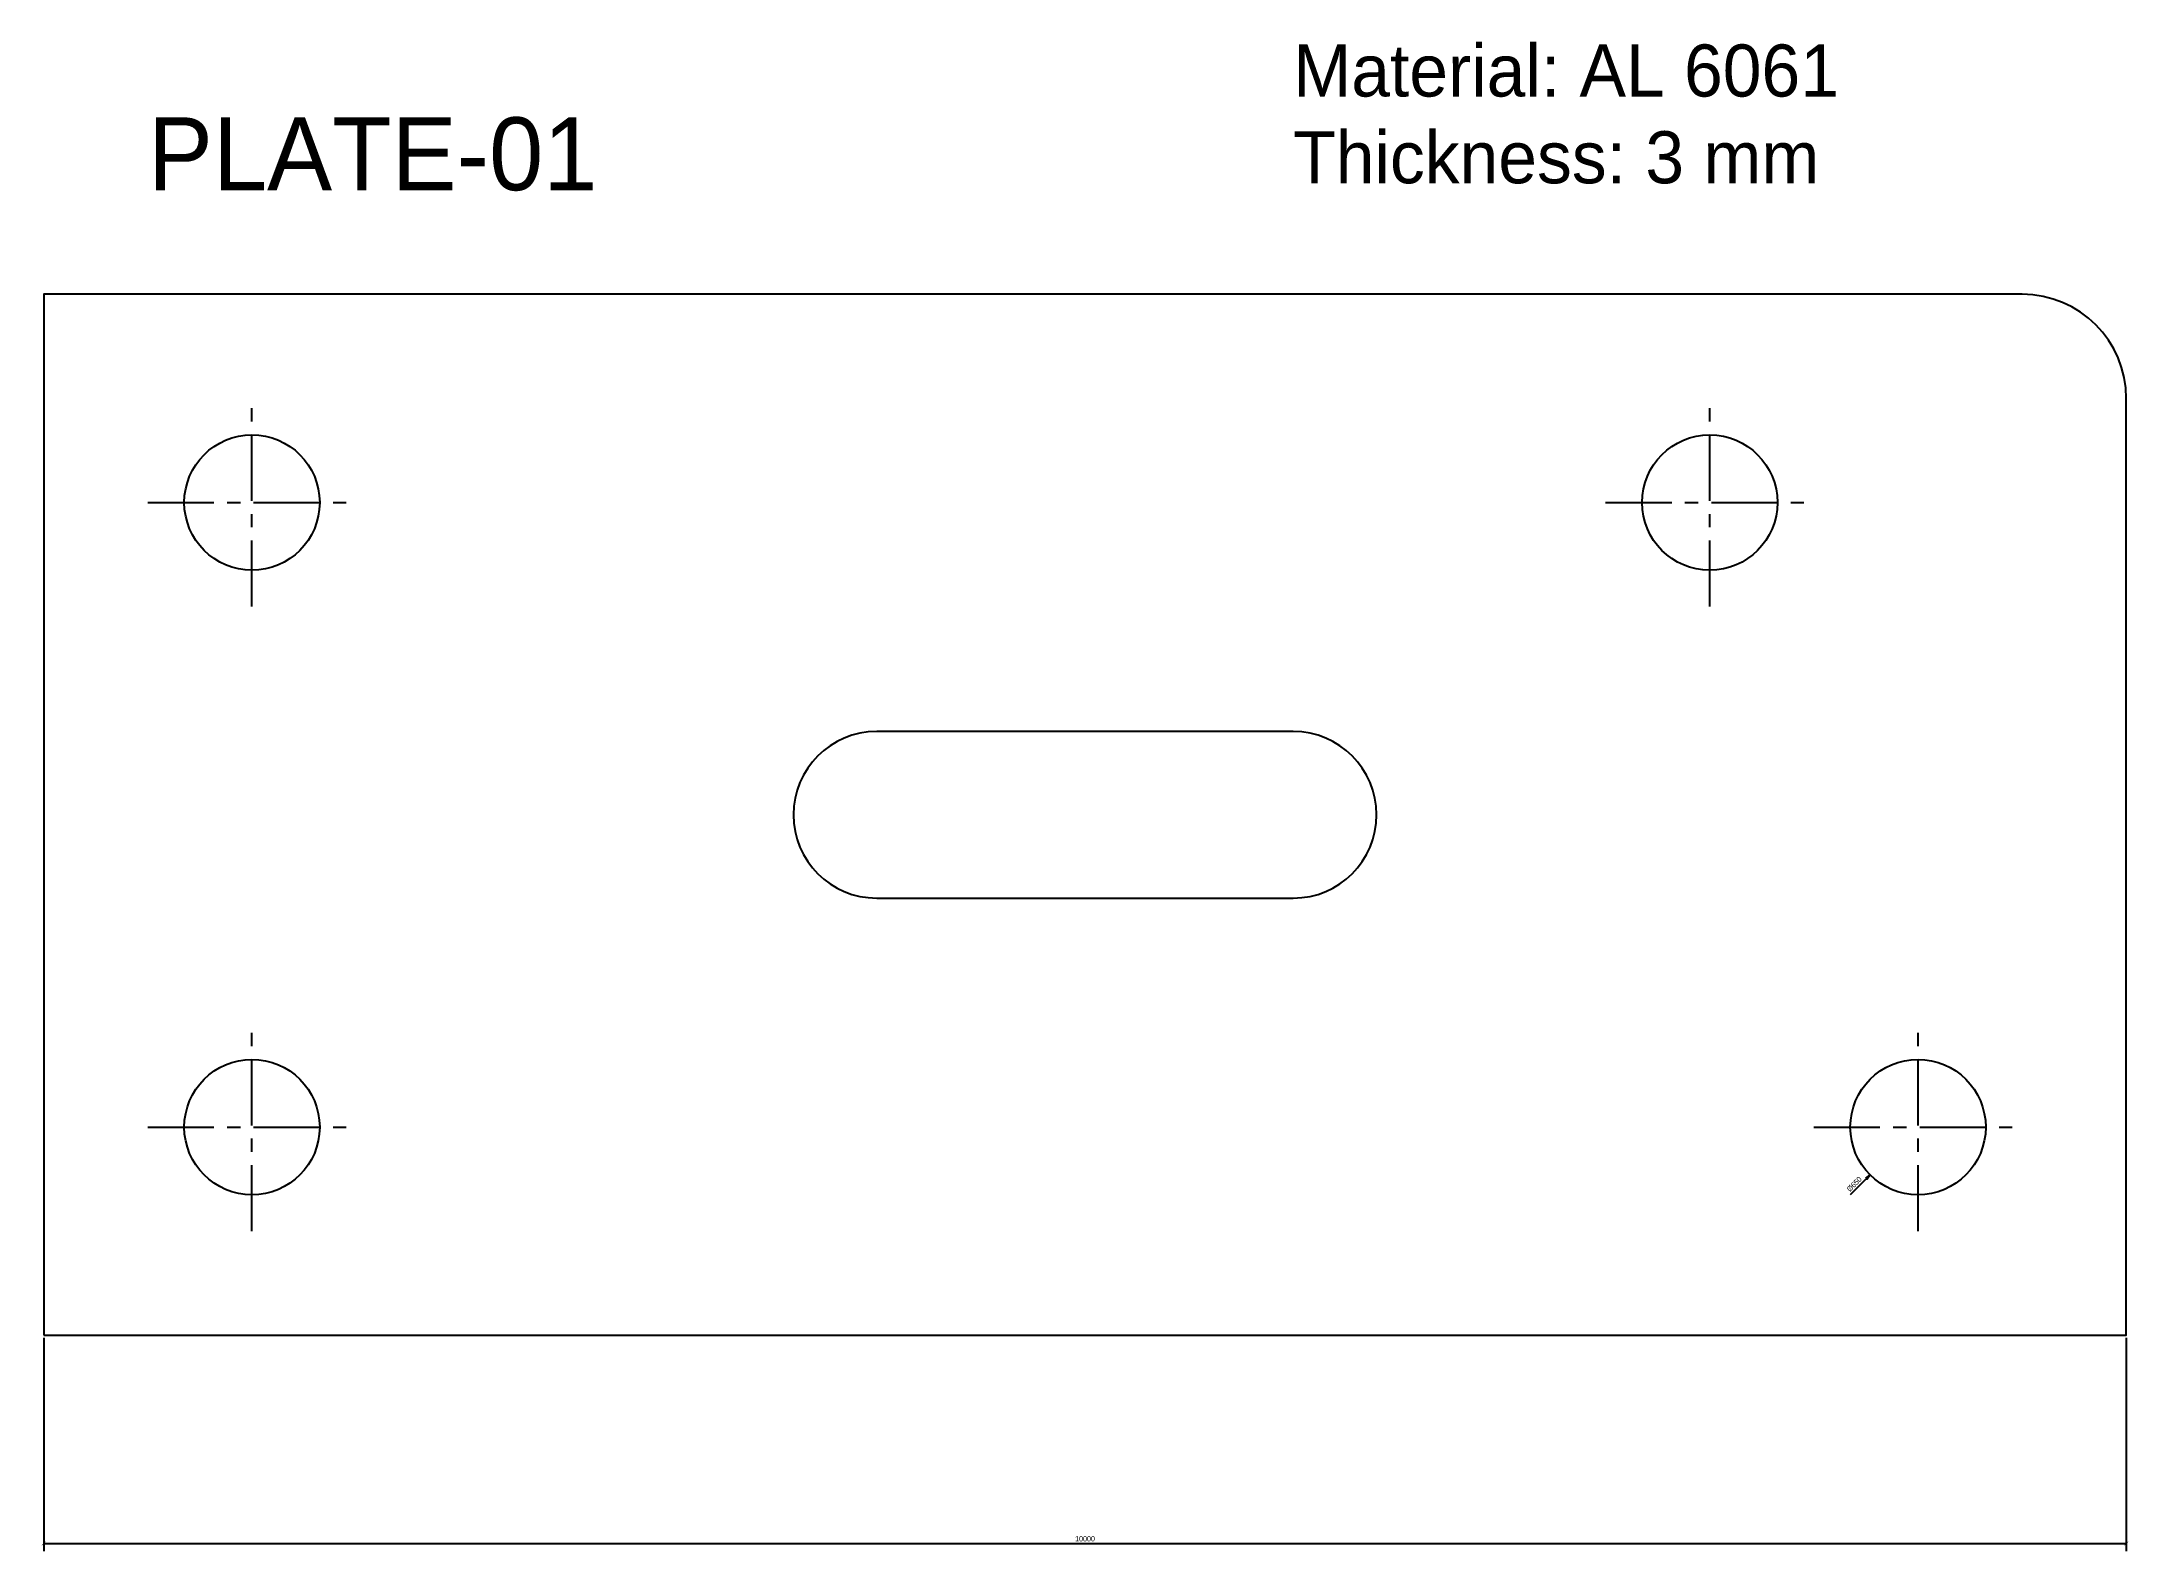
# Model space of a CAD drawing. Header units: millimetres. Extents: x 0 to 100, y -10 to 62.
import ezdxf

# ---------------------------------------------------------------- set-up
doc = ezdxf.new("R2010")
doc.units = ezdxf.units.MM
doc.linetypes.add('CENTER', pattern=[5.08, 3.175, -0.635, 0.635, -0.635])
for name, color, linetype in [('CENTER', 2, 'CENTER'), ('DIMS', 3, 'Continuous'), ('HOLES', 1, 'Continuous'), ('OUTLINE', 7, 'Continuous'), ('SLOT', 5, 'Continuous'), ('TEXT', 4, 'Continuous')]:
    doc.layers.add(name, color=color, linetype=linetype)
doc.styles.add('OpenSansCondensed-Light', font='OpenSansCondensed-Light.ttf')
doc.dimstyles.new('EZ_RADIUS', dxfattribs={"dimtxt": 0.25, "dimasz": 0.25, "dimexe": 0.375, "dimexo": 0.125, "dimgap": 0.1, "dimtad": 1, "dimlfac": 100, "dimzin": 12, "dimdsep": 46, "dimtxsty": 'OpenSansCondensed-Light', "dimblk": 'CLOSEDBLANK', "dimcen": 0, "dimazin": 3, "dimtfac": 0.5, "dimtofl": 0, "dimtmove": 1, "dimatfit": 3})
doc.dimstyles.new('EZDXF', dxfattribs={"dimtxt": 0.25, "dimasz": 0.175, "dimexe": 0.375, "dimexo": 0.125, "dimgap": 0.1, "dimtad": 1, "dimlfac": 100, "dimzin": 12, "dimdsep": 46, "dimtxsty": 'OpenSansCondensed-Light', "dimblk": 'ARCHTICK', "dimcen": 2.5, "dimazin": 3, "dimtfac": 0.5, "dimtmove": 2, "dimatfit": 3})

# ---------------------------------------------------------------- blocks, each defined once
blk = doc.blocks.new('_ARCHTICK')
at = {"color": 0, "linetype": 'BYBLOCK', "const_width": 0.15}
blk.add_lwpolyline([(-0.5, -0.5), (0.5, 0.5)], dxfattribs=at)
blk = doc.blocks.new('_CLOSEDBLANK')
at = {"color": 0, "linetype": 'BYBLOCK'}
blk.add_lwpolyline([(-1, 0.16), (0, 0), (-1, -0.16)], close=True, dxfattribs=at)
blk = doc.blocks.new('*D2')
blk.add_line((87.53, 7.53), (86.75, 6.75))
at = {"layer": 'Defpoints'}
for p in [(90, 10), (87.7, 7.7)]:
    blk.add_point(p, dxfattribs=at)
at = {"layer": 'DIMS', "xscale": 0.25, "yscale": 0.25, "rotation": 44.99999999999994}
blk.add_blockref('_CLOSEDBLANK', (87.7, 7.7), dxfattribs=at)
at = {"layer": 'DIMS', "insert": (86.94, 7.26), "char_height": 0.25, "attachment_point": 5, "rotation": 45, "style": 'OpenSansCondensed-Light'}
blk.add_mtext('%%c650', dxfattribs=at)

msp = doc.modelspace()

# ---------------------------------------------------------------- linework, layer by layer
at = {"layer": 'CENTER'}
for p, q in [((10, 35), (10, 45)), ((80, 35), (80, 45)), ((5, 40), (15, 40)), ((75, 40), (85, 40)), ((10, 5), (10, 15)), ((90, 5), (90, 15)), ((5, 10), (15, 10)), ((85, 10), (95, 10))]:
    msp.add_line(p, q, dxfattribs=at)
at = {"layer": 'HOLES'}
for centre in [(10, 40), (80, 40), (10, 10), (90, 10)]:
    msp.add_circle(centre, 3.25, dxfattribs=at)
at = {"layer": 'OUTLINE'}
msp.add_lwpolyline([(0, 0), (100, 0), (100, 45, 0.414213562), (95, 50), (0, 50)], format="xyb", close=True, dxfattribs=at)
at = {"layer": 'SLOT'}
msp.add_lwpolyline([(40, 21), (60, 21, 1), (60, 29), (40, 29, 1)], format="xyb", close=True, dxfattribs=at)

# ---------------------------------------------------------------- texts
at = {"layer": 'TEXT'}
msp.add_text('PLATE-01', height=3.5, dxfattribs=at).set_placement((5, 55))
at = {"layer": 'TEXT', "insert": (60, 62), "char_height": 2.5, "attachment_point": 1}
msp.add_mtext('Material: AL 6061\\PThickness: 3 mm', dxfattribs=at)

# ---------------------------------------------------------------- dimensions: what is measured, and where the dimension line sits
at = {"layer": 'DIMS'}
dim = msp.add_diameter_dim_2p(p1=(92.2981, 12.2981), p2=(87.7019, 7.7019), dimstyle='EZ_RADIUS', dxfattribs=at)
dim.commit()
dim.dimension.update_dxf_attribs({"geometry": '*D2', "text_midpoint": (86.94176, 7.25996)})
msp.add_linear_dim(base=(0, -10), p1=(0, 0), p2=(100, 0), dimstyle='EZDXF', dxfattribs=at).render()

doc.saveas('drawing.dxf')
